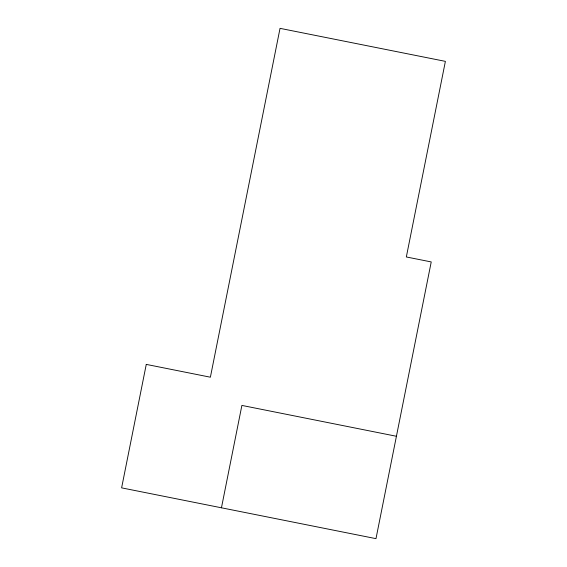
<?xml version="1.0" encoding="UTF-8"?>
<svg xmlns="http://www.w3.org/2000/svg" width="567" height="567" viewBox="0 0 567 567"><rect width="100%" height="100%" fill="white"/><g stroke="black" fill="none" stroke-linecap="round" stroke-linejoin="round"><path stroke-width="0.85" d="M221.449 507.798L241.889 405.419L396.425 436.271M146.265 364.397L121.614 487.861L375.985 538.65L431.232 261.933L406.333 256.964L445.386 61.364L280.034 28.35L210.385 377.204L146.265 364.397"/></g></svg>
